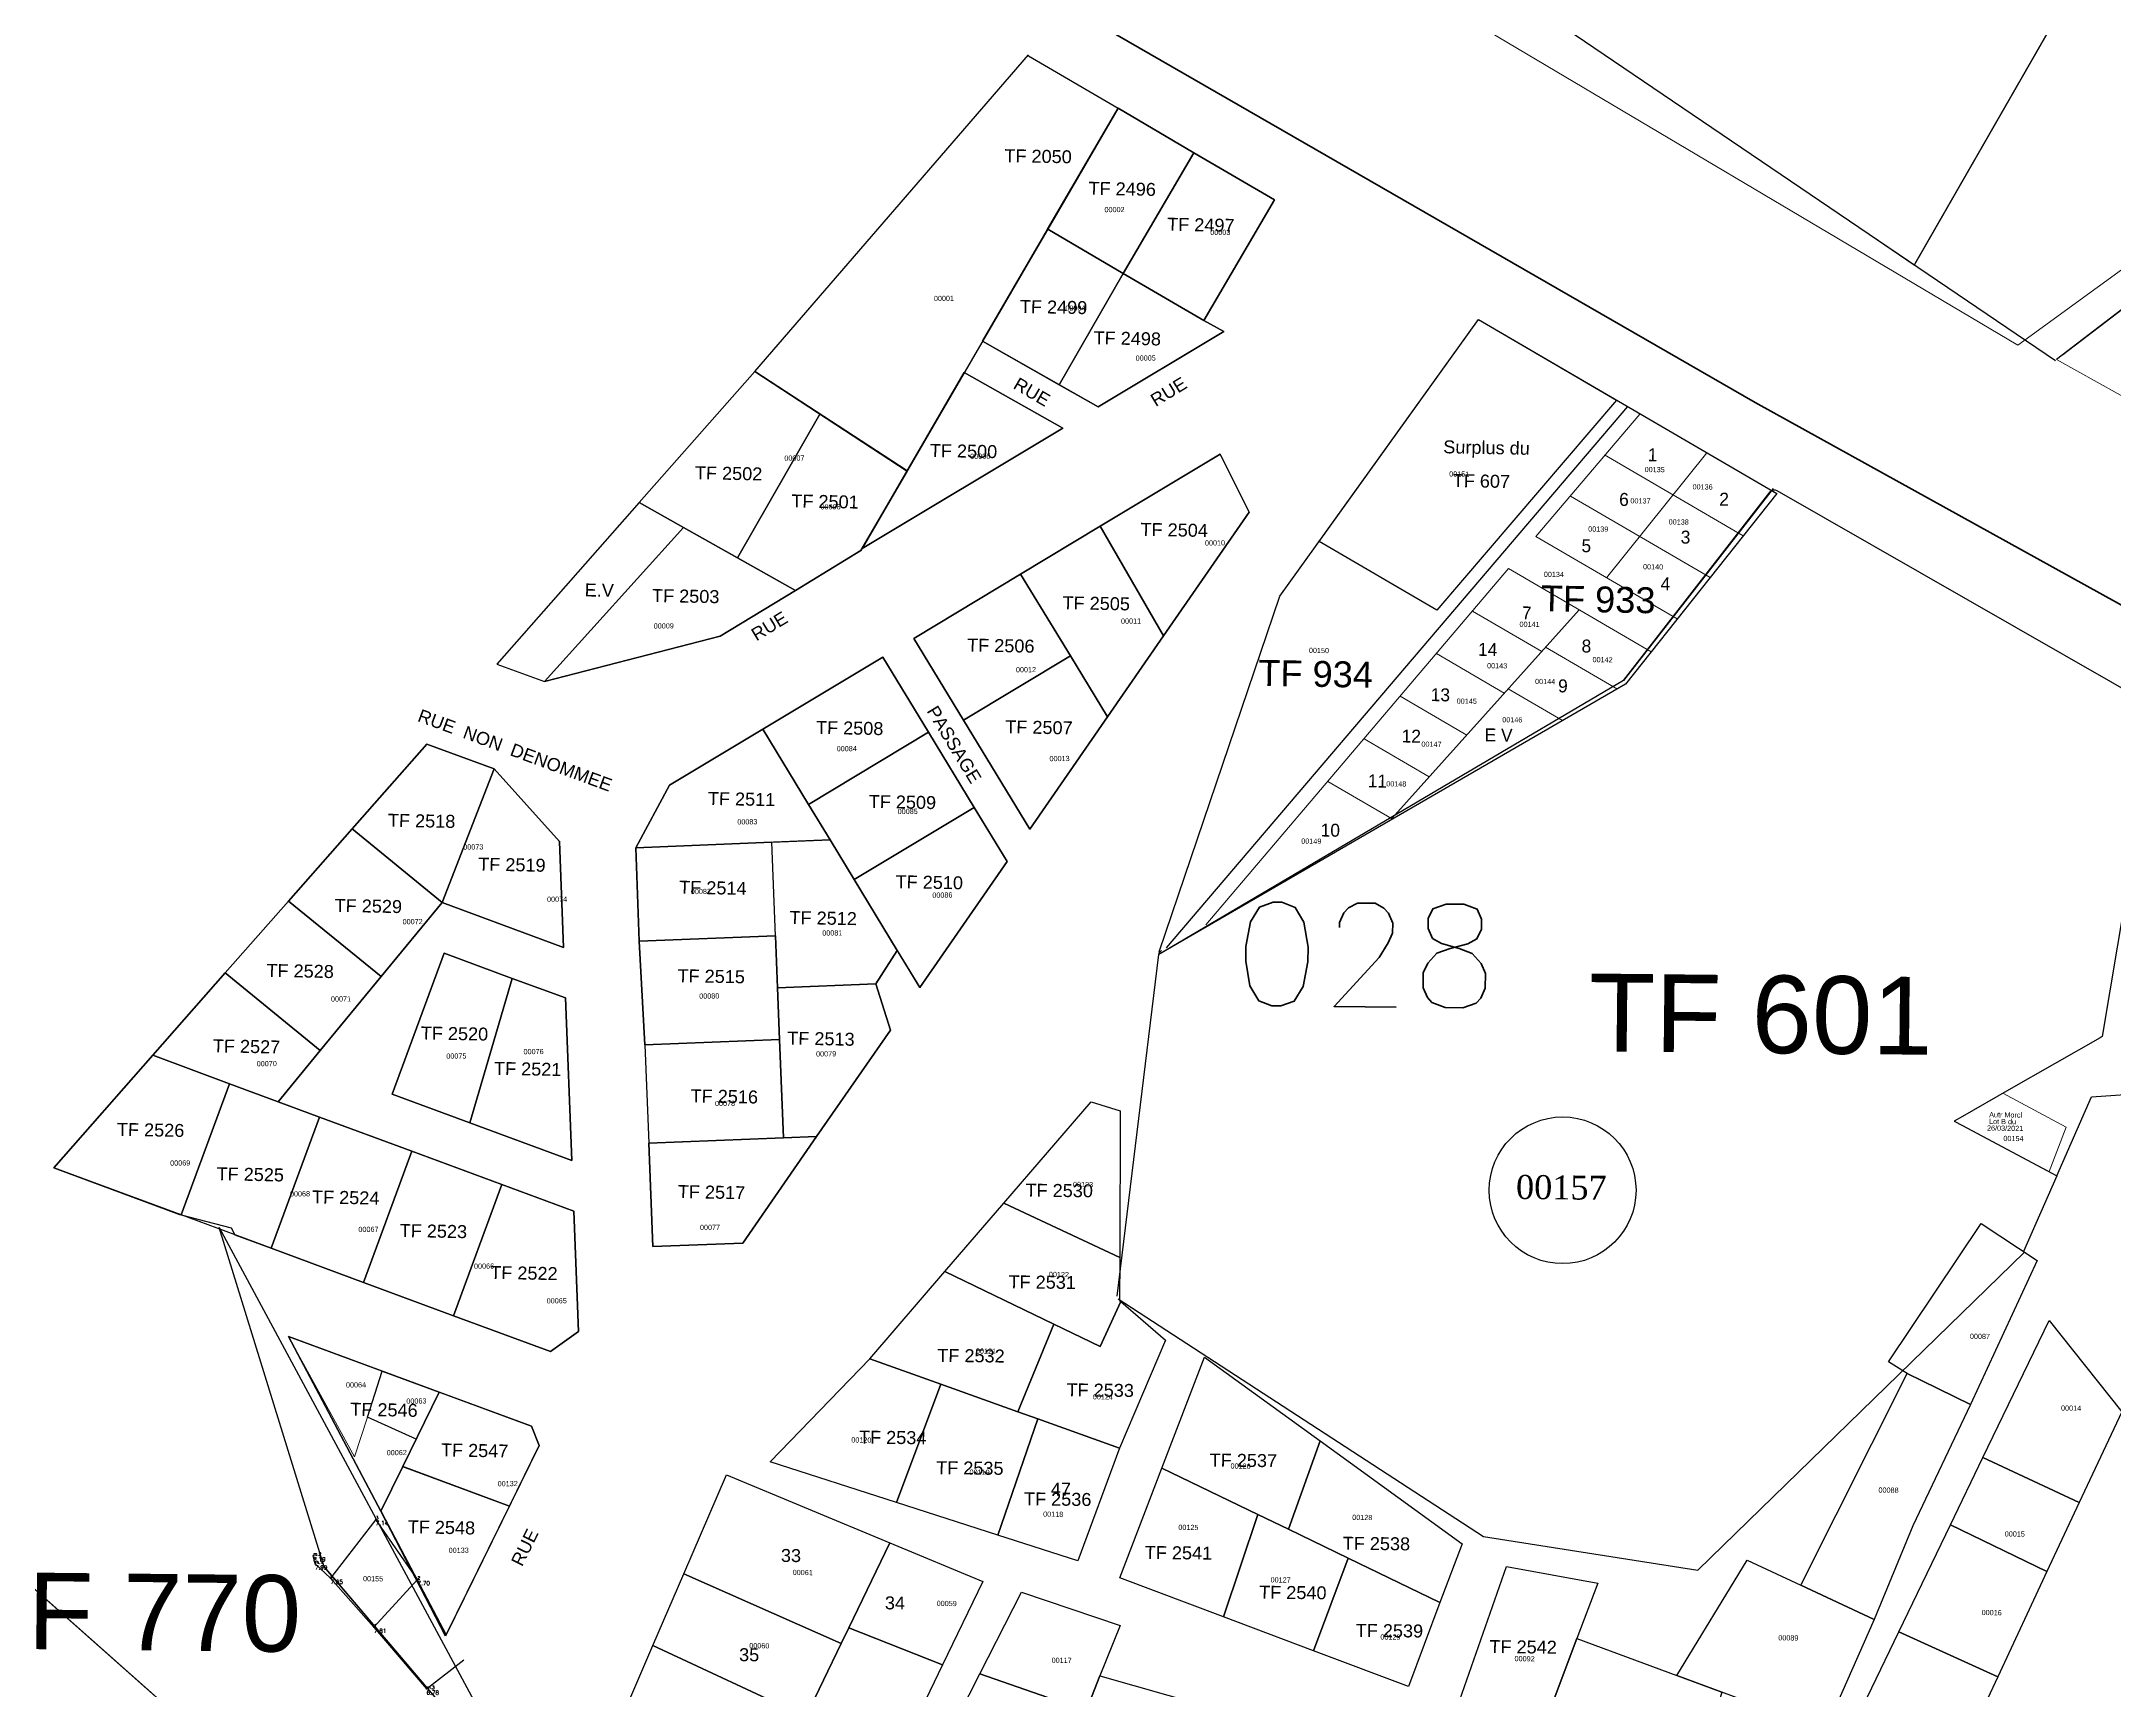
# Model space of a CAD drawing. Header units: metres. Extents: x 251686 to 255059, y 1627526 to 1631912.
# Drawn here: x 253411.9 to 253811.9, y 1628596.2 to 1628914.5 of the extents above; entities that cross this region are included whole.
import ezdxf
from ezdxf.enums import TextEntityAlignment as Align

# ---------------------------------------------------------------- set-up
doc = ezdxf.new("R2010")
doc.units = ezdxf.units.M
doc.header["$MEASUREMENT"] = 0
for name, color, linetype in [('A_revoir_niveau_0', 7, 'Continuous'), ('limites_parcelles', 7, 'Continuous'), ('limites_sections', 7, 'Continuous'), ('limites_tf', 7, 'Continuous'), ('numero_lot', 7, 'Continuous'), ('numero_parcelle', 7, 'Continuous')]:
    doc.layers.add(name, color=color, linetype=linetype)
for name, color, linetype, lineweight in [('ASSIETTE IMMAT', 7, 'Continuous', 0), ('Limite L D TF', 5, 'Continuous', 13), ('LimiteTF', 4, 'Continuous', 13), ('MORCELLEMENT', 7, 'Continuous', 0), ('NICAD INACTIF', 2, 'Continuous', 13), ('Numero Parcelles', 7, 'Continuous', 13), ('Numero_TF', 7, 'Continuous', 0)]:
    doc.layers.add(name, color=color, linetype=linetype, lineweight=lineweight)
doc.layers.add('collage', color=7, linetype='Continuous', lineweight=0, plot=False)
doc.styles.get("Standard").update_dxf_attribs({"font": 'txt.shx'})
doc.styles.add('Style-Arial', font='arial.ttf')
doc.styles.add('Style-FANCY', font='times.ttf')
doc.styles.add('Style-Times New Roman', font='times.ttf')
doc.styles.add('Style-txt', font='txt.shx')

# ---------------------------------------------------------------- blocks, each defined once
blk = doc.blocks.new('*U87')
at = {"layer": 'LimiteTF', "color": 5, "linetype": 'Continuous', "lineweight": 30}
for p, q in [((-5.654, -4.012), (-0.324, 4.33)), ((5.654, 0.687), (4.45, -4.33)), ((4.45, -4.33), (-5.654, -4.012))]:
    blk.add_line(p, q, dxfattribs=at)
blk = doc.blocks.new('*U88')
at = {"layer": 'LimiteTF', "color": 5, "linetype": 'Continuous', "lineweight": 30}
for p, q in [((-11.35945, -5.2785), (-2.27945, 8.7825)), ((6.24155, 3.5905), (-2.28145, 8.7845)), ((11.33455, 1.6155), (6.24155, 3.5885)), ((11.35955, 1.6235), (7.70655, -8.7625)), ((-1.26745, -8.7845), (-11.26645, -5.3175)), ((7.70655, -8.7625), (-1.26745, -8.7845))]:
    blk.add_line(p, q, dxfattribs=at)
blk = doc.blocks.new('*U85')
at = {"layer": 'LimiteTF', "color": 5, "linetype": 'Continuous', "lineweight": 30, "xscale": 10, "yscale": 10, "zscale": 10, "rotation": 359.3981}
for name, p in [('*U88', (-102.315849, -12.475498)), ('*U87', (-112.926739, 26.953145))]:
    blk.add_blockref(name, p, dxfattribs=at)
blk = doc.blocks.new('*U99')
at = {"color": 2, "linetype": 'Continuous', "lineweight": 13, "flags": 128}
blk.add_lwpolyline([(53.875, 99.86), (112.785, 66.64), (116.635, 47.24), (118.355, 38.51), (39.515, -33.87), (35.475, -30.72), (48.155, 36.92), (40.675, 61.1), (53.875, 99.86)], dxfattribs=at)
at = {"color": 1, "linetype": 'Continuous', "lineweight": 13, "flags": 128}
blk.add_lwpolyline([(-83.995, 83.83), (-34.505, 46.85), (-3.925, 44.67), (-31.175, -72.43), (-118.355, -23.74), (-83.995, 83.83)], dxfattribs=at)
at = {"color": 3, "linetype": 'Continuous', "lineweight": 13, "flags": 128}
for points in [[(18.705, -99.86), (-31.165, -72.43), (-3.915, 44.68)], [(-3.915, 44.68), (46.445, 41.09), (29.965, -42.64), (18.705, -99.86)]]:
    blk.add_lwpolyline(points, dxfattribs=at)
blk = doc.blocks.new('*U98')
at = {"color": 7, "linetype": 'Continuous', "lineweight": 13, "flags": 128}
for points in [[(66.4805, -131.525), (-46.2095, -68.555), (-34.8295, -10.975), (53.5605, 70.175), (68.0305, 75.565), (82.7415, 78.835)], [(82.7415, 78.835), (183.1495, 21.745), (111.5905, -97.025), (66.4805, -131.525)]]:
    blk.add_lwpolyline(points, dxfattribs=at)
at = {"color": 3, "linetype": 'Continuous', "lineweight": 13}
blk.add_blockref('*U99', (-64.7945, 31.665), dxfattribs=at)
blk = doc.blocks.new('*U102')
at = {"layer": 'Limite L D TF', "color": 2, "linetype": 'Continuous', "lineweight": 0}
blk.add_3dface([(-5.038501, 7.722157), (-10.3694, -0.62125), (-0.2654, -0.93925), (0.938998, 4.07941)], dxfattribs=at)
blk.add_3dface([(-5.038501, 7.722157), (-10.3694, -0.62125), (-0.2654, -0.93925), (0.938998, 4.07941)], dxfattribs=at)
blk = doc.blocks.new('TCPOINT_188')
at = {"color": 0}
blk.add_point((0, 0), dxfattribs=at)
blk.add_attdef('ALT', text='', height=0.0008).set_placement((0, -0.0003), align=Align.TOP_LEFT)
at = {"layer": 'collage'}
blk.add_attdef('MAT', (0, 0), '', height=0.0006, dxfattribs=at)

msp = doc.modelspace()

# ---------------------------------------------------------------- linework, layer by layer
at = {"layer": 'A_revoir_niveau_0', "color": 240, "true_color": 0xed1f24, "elevation": 0.673, "flags": 128}
msp.add_lwpolyline([(253476.025389, 1628608.443545), (253484.438574, 1628617.650673), (253476.377, 1628629.252), (253467.635226, 1628617.896205), (253476.025389, 1628608.443545)], dxfattribs=at)
at = {"layer": 'A_revoir_niveau_0', "flags": 128}
for points, elevation in [([(253467.635226, 1628617.896205), (253464.642123, 1628620.6628), (253464.291678, 1628622.240569)], 0.51), ([(253476.025389, 1628608.443545), (253486.168665, 1628596.517333), (253493.39174, 1628602.152389)], 0.673)]:
    msp.add_lwpolyline(points, dxfattribs=dict(at, elevation=elevation))
at = {"layer": 'ASSIETTE IMMAT', "color": 2, "linetype": 'Continuous', "lineweight": 30, "flags": 128}
msp.add_lwpolyline([(253586.882449, 1628344.94237), (253577.64234, 1628342.548201), (253575.708695, 1628321.295117), (253521.853336, 1628279.133303), (253449.96192, 1628232.956205), (253436.152828, 1628245.346432), (253445.156535, 1628290.27974), (253359.261937, 1628339.884883), (253375.463978, 1628424.661208), (253421.924501, 1628470.512987), (253494.385766, 1628509.035218), (253498.006094, 1628558.818805), (253499.645445, 1628581.019999), (253466.43506, 1628620.073785), (253446.121019, 1628685.591974), (253503.841435, 1628578.416735), (253518.731881, 1628369.535378), (253588.984244, 1628345.378228)], dxfattribs=at)
at = {"layer": 'limites_parcelles', "color": 7, "linetype": 'Continuous', "lineweight": 0}
for p, q in [((253756.450451, 1628882.775413), (253773.27026, 1628871.367032)), ((253800.721386, 1628853.119583), (253872.934376, 1628812.864248)), ((253700.26682, 1628818.961985), (253720.345645, 1628842.597085)), ((253713.505532, 1628834.705957), (253740.266519, 1628819.094497)), ((253713.895582, 1628811.011424), (253733.274956, 1628835.086684)), ((253706.908737, 1628826.78029), (253733.874764, 1628811.049216)), ((253700.26682, 1628818.961985), (253727.548689, 1628803.046661)), ((253636.579308, 1628743.994411), (253695.005897, 1628812.769269)), ((253695.005897, 1628812.769269), (253722.537936, 1628796.708003)), ((253672.434286, 1628764.524157), (253708.609187, 1628804.833566)), ((253688.035172, 1628804.563919), (253701.380504, 1628796.778702)), ((253681.064448, 1628796.35857), (253694.151822, 1628788.723837)), ((253702.123831, 1628797.606985), (253715.99267, 1628789.516371)), ((253674.073995, 1628788.129998), (253686.90268, 1628780.646175)), ((253694.895148, 1628789.55212), (253705.382026, 1628783.434429)), ((253667.090119, 1628779.909167), (253679.660358, 1628772.576112)), ((253660.106242, 1628771.688336), (253672.41045, 1628764.510476))]:
    msp.add_line(p, q, dxfattribs=at)
at = {"layer": 'limites_parcelles', "flags": 128}
for points in [[(253784.160991, 1628651.405411), (253774.819222, 1628655.982651), (253771.914188, 1628657.40289), (253768.318132, 1628659.680296), (253786.215416, 1628686.342208), (253797.030762, 1628679.23972), (253784.160991, 1628651.405411)], [(253784.160991, 1628651.405411), (253773.007688, 1628628.032966), (253765.549198, 1628609.931703), (253751.369067, 1628616.559323), (253771.914188, 1628657.40289), (253774.819222, 1628655.982651), (253784.160991, 1628651.405411)], [(253535.84796, 1628618.76295), (253544.086864, 1628637.866019), (253575.548404, 1628624.748414), (253567.657302, 1628608.311581), (253566.195608, 1628605.266986), (253535.84796, 1628618.76295)], [(253727.488307, 1628599.119375), (253741.059852, 1628621.376645), (253751.369067, 1628616.559323), (253765.549198, 1628609.931703), (253756.095969, 1628588.491422), (253736.164267, 1628595.899014), (253727.488307, 1628599.119375)], [(253616.07808, 1628599.036829), (253613.437971, 1628592.304717), (253592.963331, 1628599.427988), (253600.977632, 1628615.213569), (253619.999598, 1628608.785419), (253616.07808, 1628599.036829)], [(253585.771588, 1628601.14294), (253574.385192, 1628577.472942), (253557.047163, 1628586.203405), (253559.388226, 1628591.10873), (253566.195608, 1628605.266986), (253567.657302, 1628608.311581), (253585.771588, 1628601.14294)], [(253559.388226, 1628591.10873), (253557.047163, 1628586.203405), (253553.235033, 1628578.313579), (253524.247689, 1628591.845348), (253529.853473, 1628604.886198), (253559.388226, 1628591.10873)], [(253642.348771, 1628591.5631), (253630.590605, 1628570.596845), (253608.209623, 1628579.019941), (253613.437971, 1628592.304717), (253616.07808, 1628599.036829), (253642.348771, 1628591.5631)]]:
    msp.add_lwpolyline(points, close=True, dxfattribs=at)
at = {"layer": 'limites_parcelles', "color": 7, "linetype": 'Continuous', "lineweight": 0}
for points in [[(253477.630604, 1628657.879543), (253474.767754, 1628648.960934), (253472.27571, 1628641.308364), (253459.55193, 1628664.565106)], [(253488.597876, 1628653.824964), (253477.630604, 1628657.879543), (253474.767754, 1628648.960934), (253484.156711, 1628644.725373)]]:
    msp.add_3dface(points, dxfattribs=at)
at = {"layer": 'limites_parcelles'}
for points in [[(253786.544086, 1628641.171063), (253799.319474, 1628667.626427), (253813.355173, 1628650.030869), (253805.132647, 1628632.497549)], [(253484.156711, 1628644.725373), (253474.767754, 1628648.960934), (253477.630604, 1628657.879543), (253488.597876, 1628653.824964)], [(253805.132647, 1628632.497549), (253798.894355, 1628619.213311), (253780.258723, 1628628.167302), (253786.544086, 1628641.171063)], [(253798.894355, 1628619.213311), (253789.382612, 1628598.873585), (253770.293922, 1628607.532318), (253780.258723, 1628628.167302)], [(253567.657302, 1628608.311581), (253575.548404, 1628624.748414), (253593.519375, 1628617.261284), (253585.771588, 1628601.14294)], [(253566.195608, 1628605.266986), (253559.388226, 1628591.10873), (253529.853473, 1628604.886198), (253535.84796, 1628618.76295)], [(253789.382612, 1628598.873585), (253780.638379, 1628580.215766), (253760.707304, 1628587.683348), (253770.293922, 1628607.532318)], [(253613.437971, 1628592.304717), (253608.209623, 1628579.019941), (253586.705163, 1628587.113908), (253592.963331, 1628599.427988)]]:
    msp.add_3dface(points, dxfattribs=at)
at = {"layer": 'limites_sections', "color": 112, "linetype": 'Continuous', "lineweight": 40, "flags": 128}
for points in [[(254266.730159, 1629287.7978), (254255.5318, 1628934.7207), (254250.7693, 1628842.2487), (254252.604451, 1628732.803901), (254244.313956, 1628604.775537), (254169.035754, 1628626.001151), (253998.556975, 1628699.307072), (253949.11819, 1628726.583729), (253891.317458, 1628762.517835), (253742.585904, 1628844.838708), (253570.655215, 1628943.916078), (253545.430769, 1628958.160463), (253491.693527, 1628988.971109), (253568.742349, 1629208.536363), (253610.604382, 1629237.232821), (253645.724376, 1629332.796864), (253582.750222, 1629367.142066), (253662.593019, 1629378.69766), (253971.493519, 1629433.829493), (254024.768125, 1629444.484354), (254097.221642, 1629442.494943), (254172.484174, 1629409.319252), (254266.730159, 1629287.7978)], [(253797.545574, 1628539.699144), (253736.007323, 1628381.875383), (253644.43714, 1628425.981101), (253582.988286, 1628458.102486), (253488.589644, 1628500.414429), (253469.820836, 1628503.176145), (253479.037064, 1628554.98513), (253296.184438, 1628717.179275), (253279.13654, 1628744.455831), (253263.793452, 1628773.437298), (253250.158874, 1628785.95727), (253223.520558, 1628793.260409), (253348.989442, 1629069.997102), (253421.602259, 1629028.136062), (253474.169161, 1628998.402291), (253570.655215, 1628943.916078), (253742.585904, 1628844.838708), (253891.317458, 1628762.517835), (253857.921088, 1628652.652234), (253797.545574, 1628539.699144)]]:
    msp.add_lwpolyline(points, close=True, dxfattribs=at)
at = {"layer": 'limites_sections', "color": 112, "linetype": 'Continuous', "lineweight": 40, "extrusion": (-1.87173e-09, -9.63983e-10, 1), "elevation": -0.002046, "flags": 128}
msp.add_lwpolyline([(253469.820836, 1628503.176145), (253488.589644, 1628500.414429), (253454.879488, 1628458.45481), (253455.869011, 1628419.146695), (253456.677254, 1628387.039772), (253456.725415, 1628385.126634), (253456.826796, 1628378.590775), (253456.092848, 1628349.73443), (253454.032863, 1628268.742801), (253388.282867, 1628177.212071), (253374.268487, 1628101.940239), (253305.375391, 1628033.502846), (252724.250426, 1628275.006531), (252729.810311, 1628341.80532), (252735.302417, 1628407.78978), (252753.241864, 1628623.321822), (252721.721864, 1628619.437822), (252719.111157, 1628633.487457), (252714.797364, 1628656.702322), (252707.872864, 1628693.966822), (252708.178498, 1628714.657046), (252708.499905, 1628736.415068), (252708.92257, 1628765.027856), (252709.546654, 1628807.276005), (252710.023977, 1628836.275407), (252766.51681, 1628874.562186), (252777.807368, 1628875.207361), (252792.594535, 1628876.052342), (252806.680432, 1628876.85725), (252821.799454, 1628877.721194), (252840.098742, 1628878.766867), (252853.870088, 1628879.553801), (252869.673078, 1628880.456829), (252881.50225, 1628881.132782), (252890.234906, 1628881.631791), (252896.724489, 1628882.002624), (252900.638805, 1628882.226299), (252915.419343, 1628884.059972), (252947.872303, 1628888.086085), (252995.1058, 1628893.94587), (253038.771855, 1628895.227443), (253072.399091, 1628896.214383), (253084.091369, 1628889.07052), (253103.780853, 1628877.040446), (253120.367335, 1628866.906274), (253135.162614, 1628857.86651), (253140.023655, 1628843.378963), (253144.884695, 1628828.891416), (253158.888191, 1628822.546236), (253184.202626, 1628811.075912), (253223.520558, 1628793.260409), (253250.158874, 1628785.95727), (253263.793452, 1628773.437298), (253279.13654, 1628744.455831), (253296.184438, 1628717.179275), (253350.963018, 1628668.589516), (253387.610751, 1628636.082202), (253479.037064, 1628554.98513), (253469.820836, 1628503.176145)], close=True, dxfattribs=at)
at = {"layer": 'limites_sections', "color": 112, "linetype": 'Continuous', "lineweight": 40, "extrusion": (8.39025e-08, 1.87893e-07, 1), "elevation": 0.327317, "flags": 128}
msp.add_lwpolyline([(254262.032613, 1628116.192678), (254166.418264, 1628175.618587), (254127.468152, 1628196.627242), (254111.3613, 1628174.170812), (254032.48387, 1628219.152912), (253942.258351, 1628268.687297), (253897.943396, 1628292.248732), (253879.127588, 1628301.609786), (253837.103178, 1628319.100647), (253836.323408, 1628343.15576), (253766.757442, 1628373.202598), (253736.007323, 1628381.875383), (253797.545574, 1628539.699144), (253857.921088, 1628652.652234), (253891.317458, 1628762.517835), (253949.11819, 1628726.583729), (253998.556975, 1628699.307072), (254169.035754, 1628626.001151), (254244.313956, 1628604.775537), (254450.417171, 1628512.248797), (254530.322787, 1628477.173188), (254381.885013, 1628242.498279), (254262.032613, 1628116.192678)], close=True, dxfattribs=at)
at = {"layer": 'limites_tf', "color": 5, "linetype": 'Continuous', "lineweight": 30}
for p, q in [((253842.316783, 1628991.651865), (253773.27026, 1628871.367032)), ((253842.472146, 1628991.918314), (253773.271999, 1628871.365856)), ((253773.425623, 1628871.633481), (253842.472146, 1628991.918314)), ((253800.566024, 1628852.853135), (253705.857105, 1628917.091362)), ((253549.538974, 1628850.809399), (253602.341161, 1628911.951338)), ((253602.337454, 1628911.751373), (253619.612836, 1628901.629477)), ((253619.612836, 1628901.629477), (253578.908422, 1628831.621812)), ((253593.475246, 1628856.676154), (253619.612836, 1628901.629477)), ((253606.037909, 1628878.287046), (253619.612836, 1628901.629477)), ((253619.612836, 1628901.629477), (253634.2761, 1628893.036253)), ((253634.2761, 1628893.036253), (253620.622113, 1628869.745296)), ((253634.2761, 1628893.036253), (253649.810131, 1628883.936804)), ((253845.691169, 1628887.56327), (253800.721386, 1628853.119583)), ((253801.955887, 1628854.065175), (253845.690042, 1628887.564736)), ((253649.810131, 1628883.936804), (253636.156145, 1628860.645848)), ((253620.622113, 1628869.745296), (253606.037909, 1628878.287046)), ((253620.622113, 1628869.745296), (253608.252012, 1628848.270858)), ((253620.622113, 1628869.745296), (253636.156145, 1628860.645848)), ((253636.156145, 1628860.645848), (253640.058217, 1628858.563175)), ((253650.862891, 1628807.454158), (253689.208718, 1628860.832678)), ((253615.793793, 1628843.980353), (253593.475246, 1628856.676154)), ((253640.058217, 1628858.563175), (253615.793793, 1628843.980353)), ((253527.186815, 1628825.539302), (253549.538974, 1628850.809399)), ((253549.538974, 1628850.809399), (253578.898053, 1628831.602)), ((253578.908422, 1628831.621812), (253549.538974, 1628850.809399)), ((253570.26946, 1628816.649343), (253589.952412, 1628850.620401)), ((253589.952412, 1628850.620401), (253608.966559, 1628839.876174)), ((253628.943047, 1628739.557015), (253718.006999, 1628844.053491)), ((253562.099086, 1628842.605218), (253546.201889, 1628814.845067)), ((253608.966559, 1628839.876174), (253570.26946, 1628816.649343)), ((253616.19703, 1628820.948924), (253639.338858, 1628834.862436)), ((253639.338858, 1628834.862436), (253644.911783, 1628823.637227)), ((253578.898053, 1628831.602), (253569.971726, 1628816.234789)), ((253746.028514, 1628828.234904), (253717.157411, 1628791.156148)), ((253527.186815, 1628825.539302), (253499.714135, 1628794.353086)), ((253535.739154, 1628820.729979), (253527.186815, 1628825.539302)), ((253717.157411, 1628791.156148), (253745.48584, 1628827.589392)), ((253746.746793, 1628827.280587), (253717.578936, 1628790.434814)), ((253746.772468, 1628827.84321), (253831.536606, 1628779.270801)), ((253508.933608, 1628791.00165), (253535.739154, 1628820.729979)), ((253535.739154, 1628820.729979), (253557.35746, 1628808.567247)), ((253600.772478, 1628811.673188), (253616.19703, 1628820.948924)), ((253628.407164, 1628799.799006), (253616.19703, 1628820.948924)), ((253644.911783, 1628823.637227), (253628.407164, 1628799.799006)), ((253569.971726, 1628816.234789), (253557.35746, 1628808.567247)), ((253557.35746, 1628808.567247), (253542.83128, 1628799.734938)), ((253580.209679, 1628799.302145), (253600.772478, 1628811.673188)), ((253610.431846, 1628795.901466), (253600.772478, 1628811.673188)), ((253627.586252, 1628738.783741), (253650.862891, 1628807.454158)), ((253542.83128, 1628799.734938), (253508.933608, 1628791.00165)), ((253589.818314, 1628783.491357), (253580.209679, 1628799.302145)), ((253628.407164, 1628799.799006), (253617.595971, 1628784.186685)), ((253499.714135, 1628794.353086), (253508.933608, 1628791.00165)), ((253551.070113, 1628781.789169), (253574.211941, 1628795.702681)), ((253574.211941, 1628795.702681), (253583.04425, 1628781.1765)), ((253610.431846, 1628795.901466), (253589.818314, 1628783.491357)), ((253617.595971, 1628784.186685), (253610.431846, 1628795.901466)), ((253717.157411, 1628791.156148), (253627.522257, 1628738.292274)), ((253717.578936, 1628790.434814), (253627.522257, 1628738.292274)), ((253617.595971, 1628784.186685), (253602.581504, 1628762.501217)), ((253533.07653, 1628770.970779), (253551.070113, 1628781.789169)), ((253559.892424, 1628767.263174), (253551.070113, 1628781.789169)), ((253583.04425, 1628781.1765), (253559.892424, 1628767.263174)), ((253583.04425, 1628781.1765), (253591.876559, 1628766.65032)), ((253602.581504, 1628762.501217), (253589.818314, 1628783.491357)), ((253471.810038, 1628762.55476), (253486.205629, 1628778.910782)), ((253486.205629, 1628778.910782), (253499.24868, 1628774.098234)), ((253499.24868, 1628774.098234), (253489.16555, 1628748.298612)), ((253499.24868, 1628774.098234), (253511.81147, 1628760.103009)), ((253526.530777, 1628758.850007), (253533.07653, 1628770.970779)), ((253564.046594, 1628760.435014), (253559.892424, 1628767.263174)), ((253591.876559, 1628766.65032), (253568.71492, 1628752.747177)), ((253591.876559, 1628766.65032), (253598.224365, 1628756.220888)), ((253459.529124, 1628748.589959), (253471.810038, 1628762.55476)), ((253471.810038, 1628762.55476), (253489.16555, 1628748.298612)), ((253511.81147, 1628760.103009), (253512.611905, 1628739.614656)), ((253564.046594, 1628760.435014), (253526.530777, 1628758.850007)), ((253568.71492, 1628752.747177), (253564.046594, 1628760.435014)), ((253527.227569, 1628740.864005), (253526.530777, 1628758.850007)), ((253553.530484, 1628741.856714), (253552.829106, 1628759.961086)), ((253598.224365, 1628756.220888), (253581.380537, 1628731.888868)), ((253581.380537, 1628731.888868), (253568.71492, 1628752.747177)), ((253447.329866, 1628734.71366), (253459.529124, 1628748.589959)), ((253477.412103, 1628734.016038), (253459.529124, 1628748.589959)), ((253489.168852, 1628748.300608), (253477.412103, 1628734.016038)), ((253512.611905, 1628739.614656), (253489.168852, 1628748.300608)), ((253553.530484, 1628741.856714), (253527.227569, 1628740.864005)), ((253528.327221, 1628720.870191), (253527.227569, 1628740.864005)), ((253553.915431, 1628731.867864), (253553.530484, 1628741.856714)), ((253479.502094, 1628711.333409), (253489.557876, 1628738.531721)), ((253489.557876, 1628738.531721), (253502.690171, 1628733.677512)), ((253577.02289, 1628739.07086), (253572.902373, 1628732.606114)), ((253619.473047, 1628672.346161), (253627.522257, 1628738.292274)), ((253433.352914, 1628718.819959), (253447.329866, 1628734.71366)), ((253465.655354, 1628719.731468), (253447.329866, 1628734.71366)), ((253477.412103, 1628734.016038), (253465.655354, 1628719.731468)), ((253502.690171, 1628733.677512), (253494.511833, 1628705.784287)), ((253502.690171, 1628733.677512), (253512.992414, 1628729.92594)), ((253572.902373, 1628732.606114), (253553.915431, 1628731.867864)), ((253572.902373, 1628732.606114), (253575.687112, 1628723.66297)), ((253512.992414, 1628729.92594), (253514.210181, 1628698.497974)), ((253554.300378, 1628721.879015), (253553.915431, 1628731.867864)), ((253554.300378, 1628721.879015), (253528.327221, 1628720.870191)), ((253528.327221, 1628720.870191), (253529.065471, 1628701.883249)), ((253555.038627, 1628702.892072), (253554.300378, 1628721.879015)), ((253575.687112, 1628723.66297), (253561.424389, 1628703.143771)), ((253414.246926, 1628697.090311), (253433.352914, 1628718.819959)), ((253433.352914, 1628718.819959), (253448.153615, 1628713.32472)), ((253465.655354, 1628719.731468), (253457.531021, 1628709.860337)), ((253438.812742, 1628688.003482), (253448.153615, 1628713.32472)), ((253448.153615, 1628713.32472), (253457.531021, 1628709.860337)), ((253457.531021, 1628709.860337), (253465.507751, 1628706.912002)), ((253494.511833, 1628705.784287), (253479.502094, 1628711.333409)), ((253456.166693, 1628681.580765), (253465.507751, 1628706.912002)), ((253465.507751, 1628706.912002), (253483.328656, 1628700.320602)), ((253514.210181, 1628698.497974), (253494.511833, 1628705.784287)), ((253473.987598, 1628674.989366), (253483.328656, 1628700.320602)), ((253483.328656, 1628700.320602), (253500.682607, 1628693.897885)), ((253529.065471, 1628701.883249), (253555.038627, 1628702.892072)), ((253529.845177, 1628681.895366), (253529.065471, 1628701.883249)), ((253561.424389, 1628703.143771), (253547.220172, 1628682.543474)), ((253555.038627, 1628702.892072), (253561.424389, 1628703.143771)), ((253438.812742, 1628688.003482), (253414.246926, 1628697.090311)), ((253491.341549, 1628668.566649), (253500.682607, 1628693.897885)), ((253500.682607, 1628693.897885), (253514.589578, 1628688.749269)), ((253800.798028, 1628695.582234), (253794.360499, 1628680.95781)), ((253456.166693, 1628681.580765), (253438.812742, 1628688.003482)), ((253514.589578, 1628688.749269), (253515.499577, 1628665.538418)), ((253473.987598, 1628674.989366), (253456.166693, 1628681.580765)), ((253547.220172, 1628682.543474), (253529.845177, 1628681.895366)), ((253731.504712, 1628619.475957), (253794.532892, 1628680.847236)), ((253491.341549, 1628668.566649), (253473.987598, 1628674.989366)), ((253510.106175, 1628661.6277), (253491.341549, 1628668.566649)), ((253619.648137, 1628671.793891), (253690.180656, 1628625.970422)), ((253459.55193, 1628664.565106), (253506.418781, 1628647.233565)), ((253477.36959, 1628630.819103), (253459.55193, 1628664.565106)), ((253515.499577, 1628665.538418), (253510.106175, 1628661.6277)), ((253488.597876, 1628653.824964), (253477.36959, 1628630.819103)), ((253506.418781, 1628647.233565), (253507.909757, 1628643.495291)), ((253507.909757, 1628643.495291), (253489.804263, 1628606.674509)), ((253481.540505, 1628639.463289), (253502.172577, 1628631.829613)), ((253489.804263, 1628606.674509), (253477.36959, 1628630.819103)), ((253690.180656, 1628625.970422), (253731.504712, 1628619.475957)), ((253466.43506, 1628620.073785), (253499.645445, 1628581.019999))]:
    msp.add_line(p, q, dxfattribs=at)
at = {"layer": 'limites_tf', "color": 1, "linetype": 'Continuous', "lineweight": 30}
msp.add_line((253689.208718, 1628860.832678), (253746.746793, 1628827.280587), dxfattribs=at)
at = {"layer": 'limites_tf', "color": 5, "linetype": 'Continuous', "lineweight": 30, "flags": 128}
for points in [[(253593.4756, 1628856.675952), (253608.25184, 1628848.270557), (253608.252012, 1628848.270858), (253620.622113, 1628869.745296), (253606.040136, 1628878.285742), (253606.04014, 1628878.285749), (253593.4756, 1628856.675952)], [(253615.793793, 1628843.980353), (253640.058217, 1628858.563175), (253636.156145, 1628860.645848), (253620.622113, 1628869.745296), (253608.252012, 1628848.270858), (253608.25184, 1628848.270557), (253615.793793, 1628843.980353)], [(253549.538974, 1628850.809399), (253527.186815, 1628825.539302), (253535.739154, 1628820.729979), (253546.201224, 1628814.843887), (253546.201889, 1628814.845067), (253562.093696, 1628842.595805), (253549.538974, 1628850.809399)], [(253589.288069, 1628849.473803), (253570.26946, 1628816.649343), (253608.966559, 1628839.876174), (253589.954159, 1628850.619414), (253589.954147, 1628850.619392), (253589.288069, 1628849.473803)], [(253546.201889, 1628814.845067), (253546.201224, 1628814.843887), (253557.35746, 1628808.567247), (253569.971726, 1628816.234789), (253578.898053, 1628831.602), (253562.093696, 1628842.595805), (253546.201889, 1628814.845067)], [(253535.739154, 1628820.729979), (253508.933608, 1628791.00165), (253542.83128, 1628799.734938), (253557.35746, 1628808.567247), (253546.201224, 1628814.843887), (253535.739154, 1628820.729979)], [(253610.431846, 1628795.901466), (253617.595971, 1628784.186685), (253628.407164, 1628799.799006), (253616.19703, 1628820.948924), (253600.772478, 1628811.673188), (253610.431846, 1628795.901466)], [(253564.046594, 1628760.435014), (253559.892424, 1628767.263174), (253551.070113, 1628781.789169), (253533.07653, 1628770.970779), (253526.530777, 1628758.850007), (253552.829106, 1628759.961086), (253564.046594, 1628760.435014)], [(253568.71492, 1628752.747177), (253591.876559, 1628766.65032), (253583.04425, 1628781.1765), (253559.892424, 1628767.263174), (253564.046594, 1628760.435014), (253568.71492, 1628752.747177)], [(253564.046594, 1628760.435014), (253568.71492, 1628752.747177), (253591.876559, 1628766.65032), (253583.04425, 1628781.1765), (253559.892424, 1628767.263174), (253564.046594, 1628760.435014)], [(253799.857282, 1628696.088638), (253800.808027, 1628695.582129), (253807.508077, 1628710.782584), (253849.19726, 1628713.721238), (253849.230534, 1628713.723584), (253849.234692, 1628713.723877), (253849.235647, 1628713.726441), (253866.25177, 1628759.397487), (253866.251668, 1628759.397546), (253831.551094, 1628779.266939), (253831.5389, 1628779.273921), (253815.538492, 1628757.51414), (253815.53859, 1628757.514068), (253815.397409, 1628757.322275), (253809.540879, 1628722.461874), (253809.539032, 1628722.450878), (253809.134086, 1628722.219328), (253791.548326, 1628712.163695), (253782.578919, 1628707.029984), (253781.007747, 1628706.130712), (253782.598432, 1628705.283276), (253799.857282, 1628696.088638)], [(253577.02289, 1628739.07086), (253577.021142, 1628739.068118), (253581.380537, 1628731.888868), (253598.224365, 1628756.220888), (253591.876559, 1628766.65032), (253568.71492, 1628752.747177), (253577.02289, 1628739.07086)], [(253568.71492, 1628752.747177), (253564.046594, 1628760.435014), (253526.530777, 1628758.850007), (253527.227569, 1628740.864005), (253553.530484, 1628741.856714), (253553.915431, 1628731.867864), (253572.902373, 1628732.606114), (253577.021142, 1628739.068118), (253577.020396, 1628739.069346), (253568.71492, 1628752.747177)], [(253554.300378, 1628721.879015), (253553.915431, 1628731.867864), (253553.530484, 1628741.856714), (253527.227569, 1628740.864005), (253528.327221, 1628720.870191), (253554.300378, 1628721.879015)], [(253553.530484, 1628741.856714), (253527.227569, 1628740.864005), (253528.327221, 1628720.870191), (253554.300378, 1628721.879015), (253553.915431, 1628731.867864), (253553.530484, 1628741.856714)], [(253448.153615, 1628713.32472), (253457.531021, 1628709.860337), (253465.655354, 1628719.731468), (253447.329866, 1628734.71366), (253433.352914, 1628718.819959), (253448.153615, 1628713.32472)], [(253553.915431, 1628731.867864), (253554.300378, 1628721.879015), (253555.038627, 1628702.892072), (253561.424389, 1628703.143771), (253575.687112, 1628723.66297), (253572.902373, 1628732.606114), (253553.915431, 1628731.867864)], [(253438.824725, 1628688.035966), (253448.153615, 1628713.32472), (253433.352914, 1628718.819959), (253414.246926, 1628697.090311), (253438.484924, 1628688.124741), (253438.824725, 1628688.035966)], [(253448.478264, 1628685.513927), (253449.192294, 1628684.161998), (253456.166693, 1628681.580765), (253465.507751, 1628706.912002), (253457.531021, 1628709.860337), (253448.153615, 1628713.32472), (253438.824725, 1628688.035966), (253448.478264, 1628685.513927)], [(253555.038627, 1628702.892072), (253529.065471, 1628701.883249), (253529.845177, 1628681.895366), (253547.220172, 1628682.543474), (253561.424389, 1628703.143771), (253555.038627, 1628702.892072)], [(253491.341549, 1628668.566649), (253510.106175, 1628661.6277), (253515.499577, 1628665.538418), (253514.589578, 1628688.749269), (253500.682607, 1628693.897885), (253491.341549, 1628668.566649)], [(253481.581149, 1628639.448251), (253502.172577, 1628631.829613), (253502.173333, 1628631.82924), (253507.909757, 1628643.495291), (253506.418781, 1628647.233565), (253488.597498, 1628653.823943), (253488.597396, 1628653.823981), (253481.581149, 1628639.448251)], [(253489.955424, 1628606.981922), (253502.173333, 1628631.82924), (253502.172577, 1628631.829613), (253481.581149, 1628639.448251), (253477.36959, 1628630.819103), (253477.523089, 1628630.52105), (253489.955424, 1628606.981922)]]:
    msp.add_lwpolyline(points, close=True, dxfattribs=at)
at = {"layer": 'limites_tf', "color": 5, "lineweight": 30, "flags": 128}
for points in [[(253619.945329, 1628679.777395), (253619.929047, 1628671.507983), (253620.137031, 1628671.315823), (253616.196158, 1628662.587383), (253607.251822, 1628666.920489), (253586.219093, 1628677.099429), (253597.565944, 1628690.27037), (253619.945329, 1628679.777395)], [(253607.251822, 1628666.920489), (253600.255882, 1628650.024339), (253585.402191, 1628655.349052), (253571.704143, 1628660.261729), (253586.219093, 1628677.099429), (253607.251822, 1628666.920489)], [(253619.911279, 1628642.969612), (253604.111287, 1628648.644182), (253600.255882, 1628650.024339), (253607.251822, 1628666.920489), (253616.196158, 1628662.587383), (253620.137031, 1628671.315823), (253628.798756, 1628663.855824), (253619.911279, 1628642.969612)], [(253628.08106, 1628639.154562), (253636.324169, 1628660.57747), (253658.654091, 1628644.3853), (253652.506555, 1628627.340305), (253646.616499, 1628630.181618), (253628.08106, 1628639.154562)], [(253600.255882, 1628650.024339), (253604.111287, 1628648.644182), (253596.437445, 1628626.195385), (253576.844213, 1628632.499502), (253585.402191, 1628655.349052), (253600.255882, 1628650.024339)], [(253658.654091, 1628644.3853), (253686.005757, 1628624.550916), (253681.737392, 1628613.186027), (253664.027752, 1628621.760375), (253652.506555, 1628627.340305), (253658.654091, 1628644.3853)], [(253657.321541, 1628603.881252), (253639.940669, 1628610.422272), (253646.616499, 1628630.181618), (253652.506555, 1628627.340305), (253664.027752, 1628621.760375), (253657.321541, 1628603.881252)], [(253708.194, 1628606.280329), (253701.273024, 1628587.94347), (253685.108186, 1628593.15187), (253694.619728, 1628620.18126), (253712.20479, 1628616.917943), (253708.194, 1628606.280329)], [(253727.488307, 1628599.119375), (253736.164267, 1628595.899014), (253730.226024, 1628575.911984), (253701.273024, 1628587.94347), (253708.194, 1628606.280329), (253727.488307, 1628599.119375)]]:
    msp.add_lwpolyline(points, close=True, dxfattribs=at)
at = {"layer": 'limites_tf', "color": 5, "linetype": 'Continuous', "lineweight": 30, "extrusion": (0, 0, -1)}
msp.add_arc((-253746.275281, 1628826.975566), 1, 37.866615, 119.81401, dxfattribs=at)
at = {"layer": 'limites_tf', "color": 1, "linetype": 'Continuous', "lineweight": 30, "extrusion": (0, 0, -1)}
msp.add_arc((-253628.513885, 1628738.163151), 1, 7.418951, 60.14644, dxfattribs=at)
at = {"layer": 'limites_tf', "color": 5, "linetype": 'Continuous', "lineweight": 30}
msp.add_point((253511.81147, 1628760.103009), dxfattribs=at)
for points in [[(253620.622113, 1628869.745296), (253634.2761, 1628893.036253), (253619.612836, 1628901.629477), (253606.040136, 1628878.285742)], [(253636.156145, 1628860.645848), (253649.810131, 1628883.936804), (253634.2761, 1628893.036253), (253620.622113, 1628869.745296)], [(253689.208718, 1628860.832678), (253715.824119, 1628845.31248), (253681.151575, 1628804.726286), (253658.420825, 1628817.975025)], [(253628.407164, 1628799.799006), (253644.911783, 1628823.637227), (253639.338858, 1628834.862436), (253616.19703, 1628820.948924)], [(253535.739154, 1628820.729979), (253527.186815, 1628825.539302), (253499.714135, 1628794.353086), (253508.933608, 1628791.00165)], [(253580.209679, 1628799.302145), (253589.818314, 1628783.491357), (253610.431846, 1628795.901466), (253600.772478, 1628811.673188)], [(253559.892424, 1628767.263174), (253583.04425, 1628781.1765), (253574.211941, 1628795.702681), (253551.070113, 1628781.789169)], [(253602.581504, 1628762.501217), (253617.595971, 1628784.186685), (253610.431846, 1628795.901466), (253589.818314, 1628783.491357)], [(253489.16555, 1628748.298612), (253499.24868, 1628774.098234), (253486.205629, 1628778.910782), (253471.810038, 1628762.55476)], [(253489.16555, 1628748.298612), (253512.611905, 1628739.614656), (253511.81147, 1628760.103009), (253499.24868, 1628774.098234)], [(253477.412103, 1628734.016038), (253489.16555, 1628748.298612), (253471.810038, 1628762.55476), (253459.529124, 1628748.589959)], [(253526.530777, 1628758.850007), (253527.227569, 1628740.864005), (253553.530484, 1628741.856714), (253552.829106, 1628759.961086)], [(253465.655354, 1628719.731468), (253477.412103, 1628734.016038), (253459.529124, 1628748.589959), (253447.329866, 1628734.71366)], [(253479.502094, 1628711.333409), (253494.511833, 1628705.784287), (253502.690171, 1628733.677512), (253489.557876, 1628738.531721)], [(253494.511833, 1628705.784287), (253514.210181, 1628698.497974), (253512.992414, 1628729.92594), (253502.690171, 1628733.677512)], [(253529.065471, 1628701.883249), (253555.038627, 1628702.892072), (253554.300378, 1628721.879015), (253528.327221, 1628720.870191)], [(253456.166693, 1628681.580765), (253473.987598, 1628674.989366), (253483.328656, 1628700.320602), (253465.507751, 1628706.912002)], [(253473.987598, 1628674.989366), (253491.341549, 1628668.566649), (253500.682607, 1628693.897885), (253483.328656, 1628700.320602)], [(253488.597396, 1628653.823981), (253459.55193, 1628664.565106), (253477.36959, 1628630.819103), (253481.581149, 1628639.448251)]]:
    msp.add_3dface(points, dxfattribs=at)
at = {"layer": 'limites_tf', "color": 5, "lineweight": 30}
for points in [[(253597.565944, 1628690.27037), (253614.449625, 1628709.873215), (253620.031207, 1628708.135065), (253619.945329, 1628679.777395)], [(253585.402191, 1628655.349052), (253576.844213, 1628632.499502), (253552.467081, 1628640.323456), (253571.704143, 1628660.261729)], [(253619.911279, 1628642.969612), (253611.855011, 1628621.24477), (253596.437445, 1628626.195385), (253604.111287, 1628648.644182)], [(253639.940669, 1628610.422272), (253619.940335, 1628617.960574), (253628.08106, 1628639.154562), (253646.616499, 1628630.181618)], [(253675.648506, 1628596.970379), (253657.321541, 1628603.881252), (253664.027752, 1628621.760375), (253681.737392, 1628613.186027)]]:
    msp.add_3dface(points, dxfattribs=at)
at = {"layer": 'MORCELLEMENT', "color": 2, "linetype": 'Continuous', "lineweight": 0}
msp.add_3dface([(253790.394694, 1628711.502399), (253802.626784, 1628704.973541), (253799.2962, 1628696.368054), (253781.007747, 1628706.130712)], dxfattribs=at)
at = {"layer": 'Numero Parcelles', "color": 1, "lineweight": 30}
msp.add_circle((253705.417578, 1628692.770976), 14.163711, dxfattribs=at)

# ---------------------------------------------------------------- block references
at = {"layer": 'A_revoir_niveau_0', "color": 3, "linetype": 'Continuous', "lineweight": 13, "rotation": 358.5339}
msp.add_blockref('*U98', (253730.147382, 1628989.108837), dxfattribs=at)
at = {"layer": 'A_revoir_niveau_0', "xscale": 1000, "yscale": 1000, "zscale": 1000, "rotation": 359.3981}
for p, values in [((253476.377, 1628629.252), {'MAT': '3', 'ALT': '7.14'}), ((253464.291678, 1628622.240569, 1.054), {'MAT': 'm.2', 'ALT': '8.19'}), ((253464.642123, 1628620.6628, 0.85), {'MAT': 'm.1', 'ALT': '7.99'}), ((253467.635226, 1628617.896205, 0.51), {'MAT': '4', 'ALT': '7.65'}), ((253484.438574, 1628617.650673, 0.558), {'MAT': '2', 'ALT': '7.70'}), ((253476.025389, 1628608.443545, 0.673), {'MAT': '1', 'ALT': '7.81'}), ((253486.168665, 1628596.517333, -0.353), {'MAT': 'm.3', 'ALT': '6.78'})]:
    msp.add_blockref('TCPOINT_188', p, dxfattribs=at).add_auto_attribs(values)
at = {"layer": 'limites_tf', "color": 2, "linetype": 'Continuous', "lineweight": 0, "xscale": 10, "yscale": 10, "zscale": 10, "rotation": 359.3981}
msp.add_blockref('*U102', (253902.089033, 1628538.45786), dxfattribs=at)
at = {"layer": 'limites_tf', "color": 5, "linetype": 'Continuous', "lineweight": 30}
msp.add_blockref('*U85', (253968.22057, 1628545.905695), dxfattribs=at)

# ---------------------------------------------------------------- texts
at = {"layer": 'limites_sections', "color": 3, "lineweight": 30, "style": 'Style-txt'}
msp.add_text('028', height=19.997122, rotation=359.40223, dxfattribs=at).set_placement((253667.422362, 1628738.184438), align=Align.MIDDLE_CENTER)
at = {"layer": 'limites_tf', "color": 5, "linetype": 'Continuous', "lineweight": 30, "style": 'Style-Arial'}
for s, rotation, p in [('RUE ', 329.628093, (253600.454795, 1628849.817842)), ('RUE', 31.293195, (253625.578221, 1628846.077071)), ('E.V', 358.9381, (253516.718693, 1628809.907813)), ('RUE', 31.293195, (253548.529831, 1628800.829493)), ('PASSAGE', 301.28816, (253584.745887, 1628786.600292)), ('RUE', 63.815758, (253502.364683, 1628621.092842))]:
    msp.add_text(s, height=2.5, rotation=rotation, dxfattribs=at).set_placement(p, align=Align.TOP_LEFT)
msp.add_text('RUE  NON  DENOMMEE', height=2.5, rotation=339.747245, dxfattribs=at).set_placement((253484.257109, 1628783.377752))
at = {"layer": 'MORCELLEMENT', "color": 4, "linetype": 'Continuous', "lineweight": 30, "insert": (253787.354585, 1628707.869396), "char_height": 1, "attachment_point": 1, "rotation": 359.39809687, "line_spacing_factor": 0.776524, "style": 'Style-Arial'}
msp.add_mtext(' Autr Morcl \\P Lot B du \\P26/03/2021', dxfattribs=at)
at = {"layer": 'NICAD INACTIF', "color": 2, "lineweight": 13, "style": 'Style-Arial'}
msp.add_text('00154', height=1, rotation=359.40223, dxfattribs=at).set_placement((253790.494192, 1628703.287766), align=Align.TOP_LEFT)
at = {"layer": 'numero_lot', "color": 7, "linetype": 'Continuous', "lineweight": 0, "style": 'Style-Arial'}
for s, p in [('47', (253608.580431, 1628633.830214)), ('33', (253556.489993, 1628621.018014)), ('34', (253576.555894, 1628611.870059)), ('35', (253548.42108, 1628601.866775))]:
    msp.add_text(s, height=2.5, rotation=359.40223, dxfattribs=at).set_placement(p, align=Align.CENTER)
at = {"layer": 'numero_lot', "color": 7, "linetype": 'Continuous', "lineweight": 0, "char_height": 2.500002, "attachment_point": 5, "rotation": 358.93807626, "line_spacing_factor": 0.6, "style": 'Style-FANCY'}
for s, insert in [('\\FFANCY;1', (253722.790225, 1628834.738985)), ('\\FFANCY;6', (253717.263019, 1628826.107545)), ('\\FFANCY;2', (253736.582638, 1628826.171219)), ('\\FFANCY;3', (253729.145169, 1628818.830234)), ('\\FFANCY;5', (253709.993132, 1628817.168927)), ('\\FFANCY;4', (253725.263925, 1628809.828805)), ('\\FFANCY;7', (253698.489522, 1628804.208665)), ('\\FFANCY;14', (253690.967115, 1628797.157298)), ('\\FFANCY;8', (253710.016039, 1628797.802077)), ('\\FFANCY;13', (253681.831545, 1628788.397284)), ('\\FFANCY;9', (253705.476146, 1628790.109052)), ('\\FFANCY;12', (253676.220765, 1628780.436066)), ('\\FFANCY;E V', (253693.059963, 1628780.638302)), ('\\FFANCY;11', (253669.684942, 1628771.771885)), ('\\FFANCY;10', (253660.5925, 1628762.268871))]:
    msp.add_mtext(s, dxfattribs=dict(at, insert=insert))
at = {"layer": 'numero_parcelle', "color": 5, "lineweight": 30, "style": 'Style-Arial'}
for s, p in [('00002', (253616.997462, 1628882.550251)), ('00003', (253637.404496, 1628878.153713)), ('00001', (253584.067924, 1628865.408098)), ('00004', (253609.43648, 1628863.530294)), ('00005', (253623.010127, 1628853.900507)), ('00007', (253555.21848, 1628834.587092)), ('00006', (253591.06842, 1628834.932633)), ('00008', (253562.192971, 1628825.180776)), ('00010', (253636.386731, 1628818.216586)), ('00009', (253530.003198, 1628802.191434)), ('00011', (253620.183029, 1628803.132404)), ('00012', (253599.9088, 1628793.750527)), ('00084', (253565.316094, 1628778.49868)), ('00013', (253606.384394, 1628776.588324)), ('00083', (253546.130881, 1628764.37891)), ('00085', (253577.082478, 1628766.383546)), ('00073', (253493.247053, 1628759.522163)), ('00074', (253509.418257, 1628749.440179)), ('00082', (253537.168163, 1628750.926439)), ('00086', (253583.773244, 1628750.238104)), ('00072', (253481.53341, 1628745.10877)), ('00081', (253562.533478, 1628742.923765)), ('00071', (253467.713931, 1628730.187564)), ('00080', (253538.783312, 1628730.750689)), ('00076', (253504.875757, 1628720.024469)), ('00070', (253453.383913, 1628717.69902)), ('00075', (253489.97969, 1628719.169762)), ('00079', (253561.337671, 1628719.59269)), ('00078', (253541.824495, 1628710.019914)), ('00069', (253436.682875, 1628698.524894)), ('00068', (253459.795925, 1628692.572458)), ('00067', (253473.013527, 1628685.712116)), ('00077', (253538.929506, 1628686.103691)), ('00066', (253495.325796, 1628678.614423)), ('00065', (253509.353575, 1628671.924396)), ('00064', (253470.611623, 1628655.695896)), ('00063', (253482.267002, 1628652.576946)), ('00062', (253478.476977, 1628642.621583)), ('00132', (253499.883329, 1628636.629469)), ('00133', (253490.425329, 1628623.762208))]:
    msp.add_text(s, height=1, rotation=0.55223, dxfattribs=at).set_placement(p, align=Align.TOP_LEFT)
at = {"layer": 'numero_parcelle', "color": 5}
for s, height, style, p in [('00135', 1, 'Style-Arial', (253721.248293, 1628832.404333)), ('00151', 1, 'Style-Arial', (253683.534813, 1628831.544986)), ('00136', 1, 'Style-Arial', (253730.496041, 1628829.062336)), ('00137', 1, 'Style-Arial', (253718.511133, 1628826.364028)), ('00139', 1, 'Style-Arial', (253710.357761, 1628820.923308)), ('00138', 1, 'Style-Arial', (253725.888617, 1628822.290558)), ('00134', 1, 'Style-Arial', (253701.796867, 1628812.168321)), ('00140', 1, 'Style-Arial', (253720.953476, 1628813.63503)), ('00141', 1, 'Style-Arial', (253697.102394, 1628802.529087)), ('00150', 1, 'Style-Arial', (253656.463474, 1628797.489056)), ('00143', 1, 'Style-Arial', (253690.852047, 1628794.536653)), ('00142', 1, 'Style-Arial', (253711.196839, 1628795.703105)), ('00144', 1, 'Style-Arial', (253700.112338, 1628791.494973)), ('00145', 1, 'Style-Arial', (253684.984043, 1628787.697372)), ('00146', 1, 'Style-Arial', (253693.778574, 1628784.108511)), ('00147', 1, 'Style-Arial', (253678.180652, 1628779.39572)), ('00148', 1, 'Style-Arial', (253671.384027, 1628771.738083)), ('00149', 1, 'Style-Arial', (253654.983476, 1628760.684871)), ('00123', 1, 'Style-Arial', (253610.930653, 1628694.408317)), ('00157', 4.633729, 'Style-Times New Roman', (253696.452476, 1628695.742152)), ('00122', 1, 'Style-Arial', (253606.274231, 1628677.038195)), ('00087', 1, 'Style-Arial', (253784.023265, 1628665.09554)), ('00121', 1, 'Style-Arial', (253592.197172, 1628662.254748)), ('00124', 1, 'Style-Arial', (253614.765055, 1628653.41658)), ('00120', 1, 'Style-Arial', (253568.150365, 1628645.086933)), ('00126', 1, 'Style-Arial', (253641.334754, 1628640.057564)), ('00119', 1, 'Style-Arial', (253590.958773, 1628638.876836)), ('00088', 1, 'Style-Arial', (253766.381149, 1628635.41897)), ('00118', 1, 'Style-Arial', (253605.172433, 1628630.765702)), ('00125', 1, 'Style-Arial', (253631.26636, 1628628.218356)), ('00128', 1, 'Style-Arial', (253664.814864, 1628630.143427)), ('00155', 1, 'Style-Arial', (253473.922648, 1628618.317796)), ('00061', 1, 'Style-Arial', (253556.837001, 1628619.514551)), ('00127', 1, 'Style-Arial', (253649.061339, 1628618.079148)), ('00059', 1, 'Style-Arial', (253584.620269, 1628613.536936)), ('00060', 1, 'Style-Arial', (253548.449522, 1628605.38271)), ('00129', 1, 'Style-Arial', (253670.256716, 1628607.0513)), ('00089', 1, 'Style-Arial', (253747.046252, 1628606.89761)), ('00117', 1, 'Style-Arial', (253606.803064, 1628602.560996)), ('00092', 1, 'Style-Arial', (253696.143413, 1628602.878509))]:
    msp.add_text(s, height=height, rotation=359.40223, dxfattribs=dict(at, style=style)).set_placement(p, align=Align.TOP_LEFT)
at = {"layer": 'numero_parcelle', "color": 5, "lineweight": 0, "style": 'Style-Arial'}
for s, p in [('00014', (253801.617823, 1628651.238462)), ('00015', (253790.75176, 1628626.950096)), ('00016', (253786.291072, 1628611.781435))]:
    msp.add_text(s, height=1, rotation=359.40223, dxfattribs=at).set_placement(p, align=Align.TOP_LEFT)
at = {"layer": 'numero_tf', "color": 4, "linetype": 'Continuous', "lineweight": 0, "style": 'Style-Arial'}
for s, rotation, p in [('TF 2050', 358.9381, (253597.713041, 1628893.736147)), ('TF 2496', 358.9381, (253613.947983, 1628887.44234)), ('TF 2497', 358.9381, (253629.125204, 1628880.502263)), ('TF 2499', 358.9381, (253600.707364, 1628864.618508)), ('TF 2498', 358.9381, (253614.928, 1628858.577187)), ('TF 2500', 358.9381, (253583.323106, 1628836.82494)), ('TF 2502', 358.9381, (253537.99228, 1628832.522837)), ('TF 2501', 358.9381, (253556.595351, 1628827.089573)), ('TF 2504', 358.9381, (253623.982468, 1628821.609703)), ('TF 2503', 358.9381, (253529.709588, 1628808.829681)), ('TF 2505', 358.9381, (253608.934738, 1628807.432694)), ('TF 2506', 358.9381, (253590.521661, 1628799.277704)), ('TF 2508', 358.9381, (253561.35547, 1628783.364254)), ('TF 2507', 358.9381, (253597.881699, 1628783.493323)), ('TF 2511', 358.9381, (253540.491474, 1628769.65468)), ('TF 2509', 358.9381, (253571.526072, 1628769.07943)), ('TF 2518', 358.9381, (253478.747533, 1628765.452386)), ('TF 2519', 358.9381, (253496.167358, 1628756.982356)), ('TF 2514', 358.9381, (253534.949545, 1628752.529587)), ('TF 2510', 358.9381, (253576.717609, 1628753.59379)), ('TF 2529', 358.9381, (253468.455504, 1628749.007726)), ('TF 2512', 358.9381, (253556.240456, 1628746.679693)), ('TF 2528', 358.9381, (253455.298444, 1628736.46821)), ('TF 2515', 358.9381, (253534.632994, 1628735.451699)), ('TF 2520', 358.9381, (253485.082225, 1628724.393746)), ('TF 2527', 358.9381, (253444.954515, 1628721.908839)), ('TF 2513', 358.9381, (253555.808936, 1628723.399281)), ('TF 2521', 358.9381, (253499.215584, 1628717.563124)), ('TF 2516', 358.9381, (253537.159792, 1628712.25908)), ('TF 2526', 358.9381, (253426.444002, 1628705.79262)), ('TF 2525', 358.9381, (253445.671593, 1628697.206559)), ('TF 2524', 358.9381, (253464.094516, 1628692.750244)), ('TF 2517', 358.9381, (253534.690083, 1628693.783243)), ('TF 2530', 359.3981, (253601.780046, 1628694.049753)), ('TF 2523', 358.9381, (253481.011129, 1628686.264435)), ('TF 2522', 358.9381, (253498.48532, 1628678.165563)), ('TF 2531', 359.3981, (253598.498106, 1628676.357094)), ('TF 2532', 359.3981, (253584.75443, 1628662.153126)), ('TF 2533', 359.3981, (253609.691721, 1628655.509635)), ('TF 2546', 358.9381, (253471.478467, 1628651.771492)), ('TF 2534', 359.3981, (253569.651575, 1628646.376891)), ('TF 2547', 358.9381, (253488.980715, 1628643.922172)), ('TF 2535', 359.3981, (253584.527481, 1628640.47838)), ('TF 2537', 359.3981, (253637.316311, 1628641.952599)), ('TF 2536', 359.3981, (253601.489302, 1628634.468253)), ('TF 2548', 358.9381, (253482.563828, 1628629.071262)), ('TF 2541', 359.3981, (253624.793789, 1628624.115162)), ('TF 2538', 359.3981, (253662.993886, 1628625.896999)), ('TF 2540', 359.3981, (253646.867195, 1628616.450547)), ('TF 2539', 359.3981, (253665.50251, 1628609.077194)), ('TF 2542', 359.3981, (253691.315917, 1628605.951124))]:
    msp.add_text(s, height=2.5, rotation=rotation, dxfattribs=at).set_placement(p, align=Align.TOP_LEFT)
for s, height, rotation, p in [('TF 933', 5, 358.9381, (253701.175862, 1628804.542813)), ('TF 934', 5, 358.9381, (253646.650056, 1628790.166782)), ('TF 601', 15, 359.3981, (253710.405752, 1628719.615717)), ('TF 770', 14.765456, 359.40223, (253396.554408, 1628604.349466))]:
    msp.add_text(s, height=height, rotation=rotation, dxfattribs=at).set_placement(p)
at = {"layer": 'numero_tf', "color": 4, "linetype": 'Continuous', "lineweight": 0, "insert": (253682.247689, 1628828.52939), "char_height": 2.5, "attachment_point": 7, "rotation": 358.93807626, "line_spacing_factor": 0.776524, "style": 'Style-Arial'}
msp.add_mtext('Surplus du\\P\\P  TF 607', dxfattribs=at)

doc.saveas('drawing.dxf')
